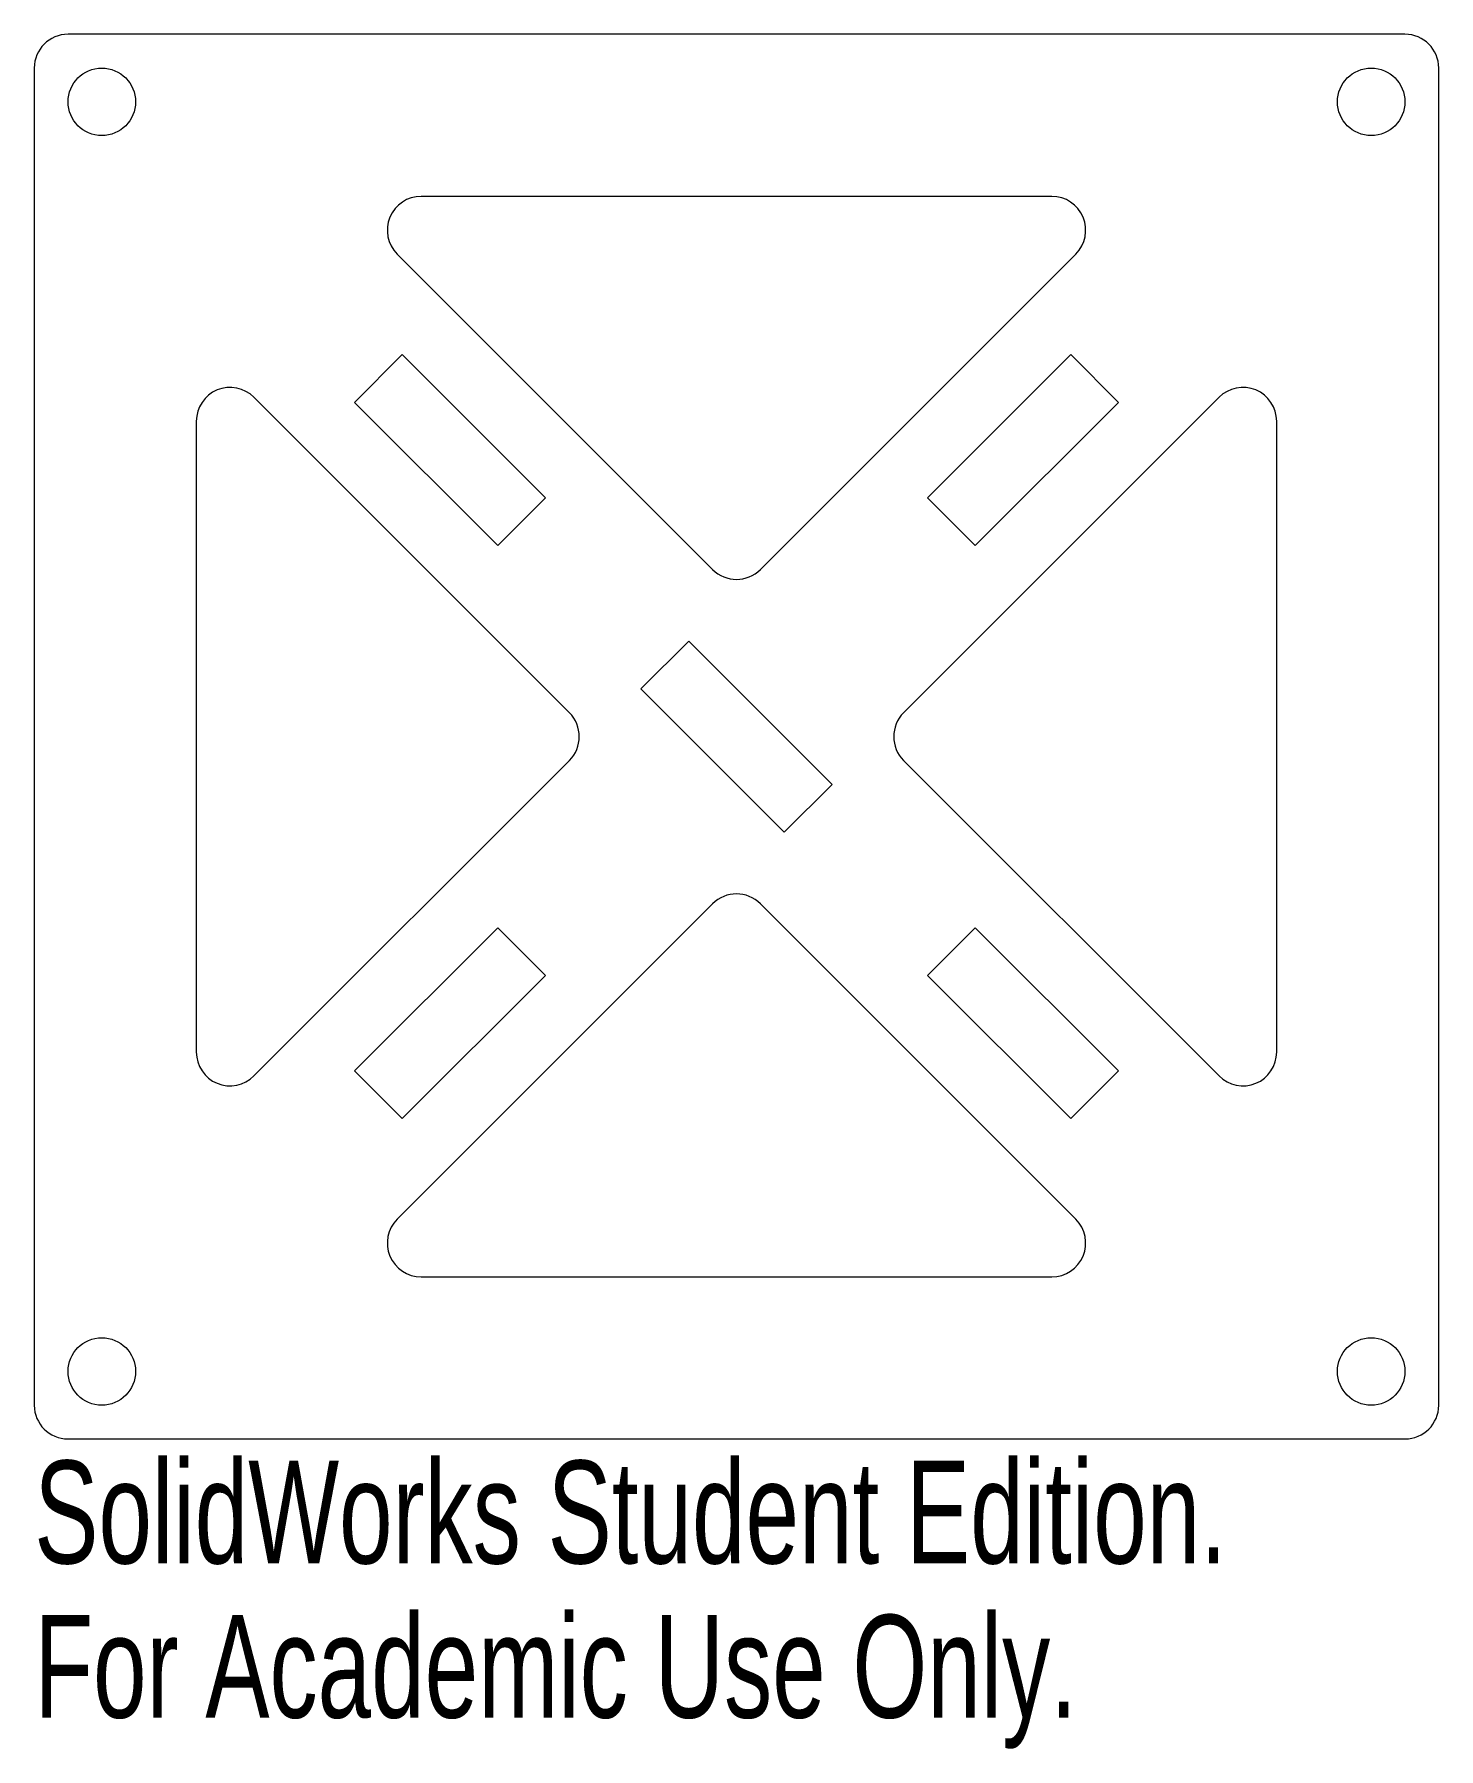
# Model space of a CAD drawing. Header units: inches. Extents: x -1.3 to 1.3, y -1.87 to 1.3.
import ezdxf

# ---------------------------------------------------------------- set-up
doc = ezdxf.new("R2010")
doc.units = ezdxf.units.IN
doc.header["$MEASUREMENT"] = 0
doc.styles.add('SLDTEXTSTYLE0', font='TXT', dxfattribs={"width": 0.7})

msp = doc.modelspace()

# ---------------------------------------------------------------- linework, layer by layer
at = {"color": 7, "linetype": 'Continuous', "lineweight": 15}
for p, q in [((1.2375, 1.3), (-1.2375, 1.3)), ((-1.3, 1.2375), (-1.3, -1.2375)), ((1.3, -1.2375), (1.3, 1.2375)), ((0.5839, 1), (-0.5839, 1)), ((-0.6281, 0.8933), (-0.0442, 0.3094)), ((0.0442, 0.3094), (0.6281, 0.8933)), ((-0.6187, 0.7071), (-0.7071, 0.6187)), ((-0.3536, 0.4419), (-0.6187, 0.7071)), ((0.6187, 0.7071), (0.3536, 0.4419)), ((0.7071, 0.6187), (0.6187, 0.7071)), ((-0.3094, 0.0442), (-0.8933, 0.6281)), ((-0.7071, 0.6187), (-0.4419, 0.3536)), ((0.8933, 0.6281), (0.3094, 0.0442)), ((0.4419, 0.3536), (0.7071, 0.6187)), ((-1, 0.5839), (-1, -0.5839)), ((1, -0.5839), (1, 0.5839)), ((-0.4419, 0.3536), (-0.3536, 0.4419)), ((0.3536, 0.4419), (0.4419, 0.3536)), ((-0.0884, 0.1768), (-0.1768, 0.0884)), ((0.1768, -0.0884), (-0.0884, 0.1768)), ((-0.1768, 0.0884), (0.0884, -0.1768)), ((-0.8933, -0.6281), (-0.3094, -0.0442)), ((0.3094, -0.0442), (0.8933, -0.6281)), ((0.0884, -0.1768), (0.1768, -0.0884)), ((-0.0442, -0.3094), (-0.6281, -0.8933)), ((0.6281, -0.8933), (0.0442, -0.3094)), ((-0.4419, -0.3536), (-0.7071, -0.6187)), ((-0.3536, -0.4419), (-0.4419, -0.3536)), ((0.4419, -0.3536), (0.3536, -0.4419)), ((0.7071, -0.6187), (0.4419, -0.3536)), ((-0.6187, -0.7071), (-0.3536, -0.4419)), ((0.3536, -0.4419), (0.6187, -0.7071)), ((-0.7071, -0.6187), (-0.6187, -0.7071)), ((0.6187, -0.7071), (0.7071, -0.6187)), ((-0.5839, -1), (0.5839, -1)), ((-1.2375, -1.3), (1.2375, -1.3))]:
    msp.add_line(p, q, dxfattribs=at)
for centre in [(-1.175, 1.175), (1.175, 1.175), (-1.175, -1.175), (1.175, -1.175)]:
    msp.add_circle(centre, 0.0625, dxfattribs=at)
for centre, start, end in [((-1.2375, 1.2375), 90, 180), ((1.2375, 1.2375), 0, 90), ((-0.5839, 0.9375), 90, 225), ((0.5839, 0.9375), 315, 90), ((-0.9375, 0.5839), 45, 180), ((0.9375, 0.5839), 0, 135), ((0, 0.3536), 225, 315), ((-0.3536, 0), 315, 45), ((0.3536, 0), 135, 225), ((0, -0.3536), 45, 135), ((-0.9375, -0.5839), 180, 315), ((0.9375, -0.5839), 225, 0), ((-0.5839, -0.9375), 135, 270), ((0.5839, -0.9375), 270, 45), ((-1.2375, -1.2375), 180, 270), ((1.2375, -1.2375), 270, 0)]:
    msp.add_arc(centre, 0.0625, start, end, dxfattribs=at)

# ---------------------------------------------------------------- texts
at = {"color": 7, "linetype": 'Continuous', "char_height": 0.1903, "attachment_point": 1, "style": 'SLDTEXTSTYLE0'}
for s, insert in [('SolidWorks Student Edition.', (-1.3, -1.3401)), ('For Academic Use Only.', (-1.3, -1.6256))]:
    msp.add_mtext(s, dxfattribs=dict(at, insert=insert))

doc.saveas('drawing.dxf')
